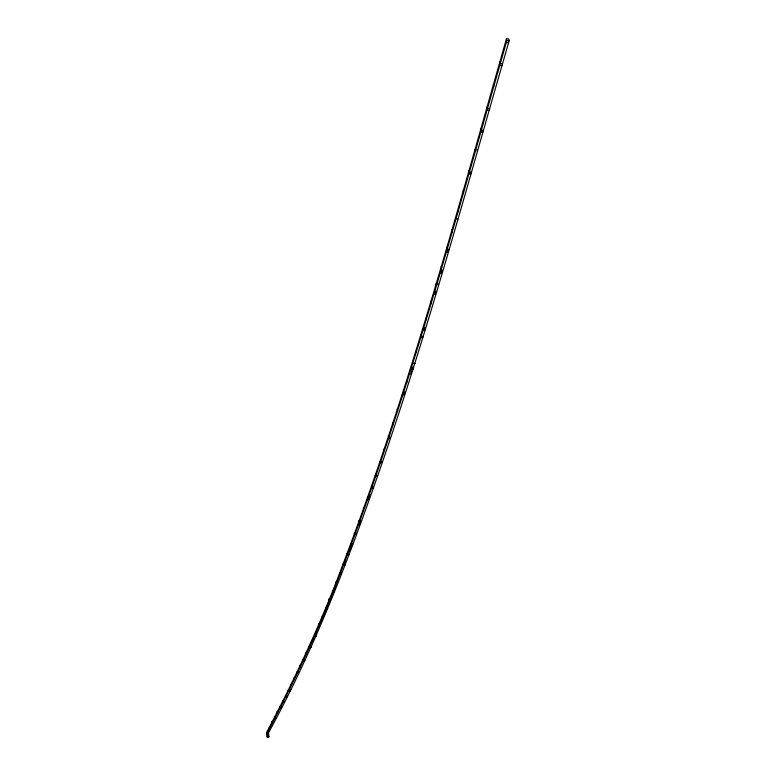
<?xml version="1.0" encoding="UTF-8"?>
<svg xmlns="http://www.w3.org/2000/svg" width="776" height="776" viewBox="0 0 776 776"><rect width="100%" height="100%" fill="white"/><g stroke="black" fill="none" stroke-linecap="round" stroke-linejoin="round"><path stroke-width="1.16" d="M506.466 38.8C456.104 214.991 408.506 392.316 343.186 563.745C321.759 621.595 295.637 677.467 266.828 731.981L267.264 737.2L268.826 736.744L268.515 732.787C313.417 650.948 346.911 563.715 377.689 475.766C427.692 332.681 466.977 186.191 509.172 40.692L508.784 38.916L506.466 38.8L506.854 40.575C456.433 216.679 408.787 393.917 343.38 565.238C321.982 622.866 295.937 678.544 267.167 732.835L267.264 737.2M424.103 330.848L425.102 327.482M434.89 294.434L435.899 291.039M441.098 273.491L442.126 270.019M447.315 252.491L448.334 249.067M381.278 462.738L381.627 461.681M403.792 395.197L404.868 391.967M410.776 374.245L413.424 366.291M344.854 563.725L346.086 560.32M349.394 551.261L352.275 543.326M358.725 525.624L359.938 522.306M360.336 521.2L360.665 520.308M368.813 497.93L370.045 494.545M324.552 614.136L325.901 610.77M327.714 606.279L329.072 602.913M334.737 588.829L335.959 585.802M298.44 671.89L298.692 671.376M314.047 639.337L314.319 638.774M269.194 729.954L268.176 731.933L268.622 737.152M267.167 732.835L268.515 732.787M267.478 736.793L268.826 736.744M274.859 717.81L276.246 717.761M276.023 718.188L274.646 718.236L274.529 716.898M282.968 701.97L284.385 701.921M284.161 702.377L282.745 702.416L282.629 701.048M289.361 689.495L290.796 689.457M288.604 690.96L290.049 690.921M289.807 691.377L288.371 691.426L288.255 690.039M303.406 660.153L304.9 660.114M304.648 660.648L303.144 660.686L303.018 659.251M309.692 647.009L311.215 646.98M310.953 647.533L309.43 647.572L309.294 646.117M314.862 636.223L316.404 636.184M326.017 608.442L327.618 608.413M327.336 609.111L325.736 609.141L325.571 607.666M345.048 565.209L343.38 565.238L343.186 563.745M347.318 554.394L348.996 554.374M348.696 555.218L347.017 555.238L346.814 553.734M351.024 544.189L352.721 544.17M352.411 545.024L350.713 545.053L350.519 543.539M369.366 498.57L367.601 498.59L367.378 497.038M367.261 499.521L369.027 499.502M377.689 475.766L375.885 475.775L375.662 474.214M373.479 487.289L371.704 487.299L371.481 485.737M371.355 488.25L373.14 488.23M390.483 437.451L388.63 437.451L388.378 435.899M388.272 438.547L390.115 438.547M413.598 368.231L411.658 368.212L411.377 366.611M411.251 369.425L413.191 369.444M413.259 363.381L415.209 363.401M423.24 336.347L421.261 336.328L420.941 334.805M420.854 337.686L422.833 337.715M448.964 249.668L446.889 249.62L446.54 248.068M446.433 251.133L448.518 251.181M456.026 218.706L458.141 218.764M471.498 172.146L469.325 172.068L468.946 170.507M468.85 173.766L471.013 173.834M483.496 130.271L481.285 130.184L480.868 128.651M480.78 131.959L482.992 132.036M489.704 108.611L487.464 108.524L487.047 106.981M486.95 110.328L489.19 110.425M502.567 63.719L500.277 63.613L499.841 62.08M499.734 65.514L502.023 65.621M506.854 40.575L509.172 40.692M506.301 42.525L508.62 42.632M493.361 84.797L493.798 86.34M477.036 149.894L477.434 151.427M474.844 149.816L475.242 151.349M463.185 190.731L463.563 192.293M457.559 210.5L457.918 212.052M451.991 229.56L452.35 231.112M451.535 231.112L451.894 232.664M441.195 266.168L441.534 267.72M438.003 283.919L438.343 285.461M435.966 283.88L436.306 285.423M430.855 301.224L431.184 302.756M430.428 302.64L430.758 304.173M425.849 318.189L426.17 319.722M416.14 351.072L416.45 352.595M406.585 381.055L406.857 382.636M401.89 395.188L402.162 396.769M397.293 409.039L397.555 410.611M392.792 422.61L393.054 424.171M392.423 423.725L392.675 425.287M384.052 448.926L384.304 450.468M379.813 461.691L380.065 463.224M375.312 475.174L375.535 476.745M363.362 508.115L363.575 509.657M358.774 520.774L358.978 522.306M355.99 533.131L356.194 534.645M354.283 533.151L354.486 534.664M343.487 562.92L343.681 564.414M341.178 572.833L341.362 574.347M339.529 572.863L339.713 574.376M335.94 581.806L336.124 583.309M334.505 591.322L334.34 589.838L334.214 592.049M332.429 590.585L332.594 592.078M329.257 598.5L329.422 599.974M328.966 599.208L329.14 600.682M322.244 615.979L322.409 617.444M319.237 623.477L319.402 624.923M318.965 624.147L319.13 625.592M316.016 631.509L316.171 632.944M315.754 632.168L315.91 633.604M312.515 639.375L312.65 640.83M300.215 665.119L300.351 666.535M299.963 665.643L300.099 667.059M306.384 652.199L306.52 653.644M306.132 652.742L306.258 654.187M294.259 677.593L294.385 679M294.017 678.108L294.143 679.504M296.965 671.929L297.092 673.345M291.116 684.18L291.233 685.577M286.848 695.548L286.955 696.926M285.413 695.597L285.529 696.964M281.63 707.295L281.513 705.937L281.397 707.731L280 707.78L279.884 706.422M277.41 711.272L277.517 712.611M277.187 711.699L277.294 713.047M272.134 721.583L272.24 722.912M271.92 722.01L272.027 723.329M269.359 727.034L269.456 728.354"/></g></svg>
